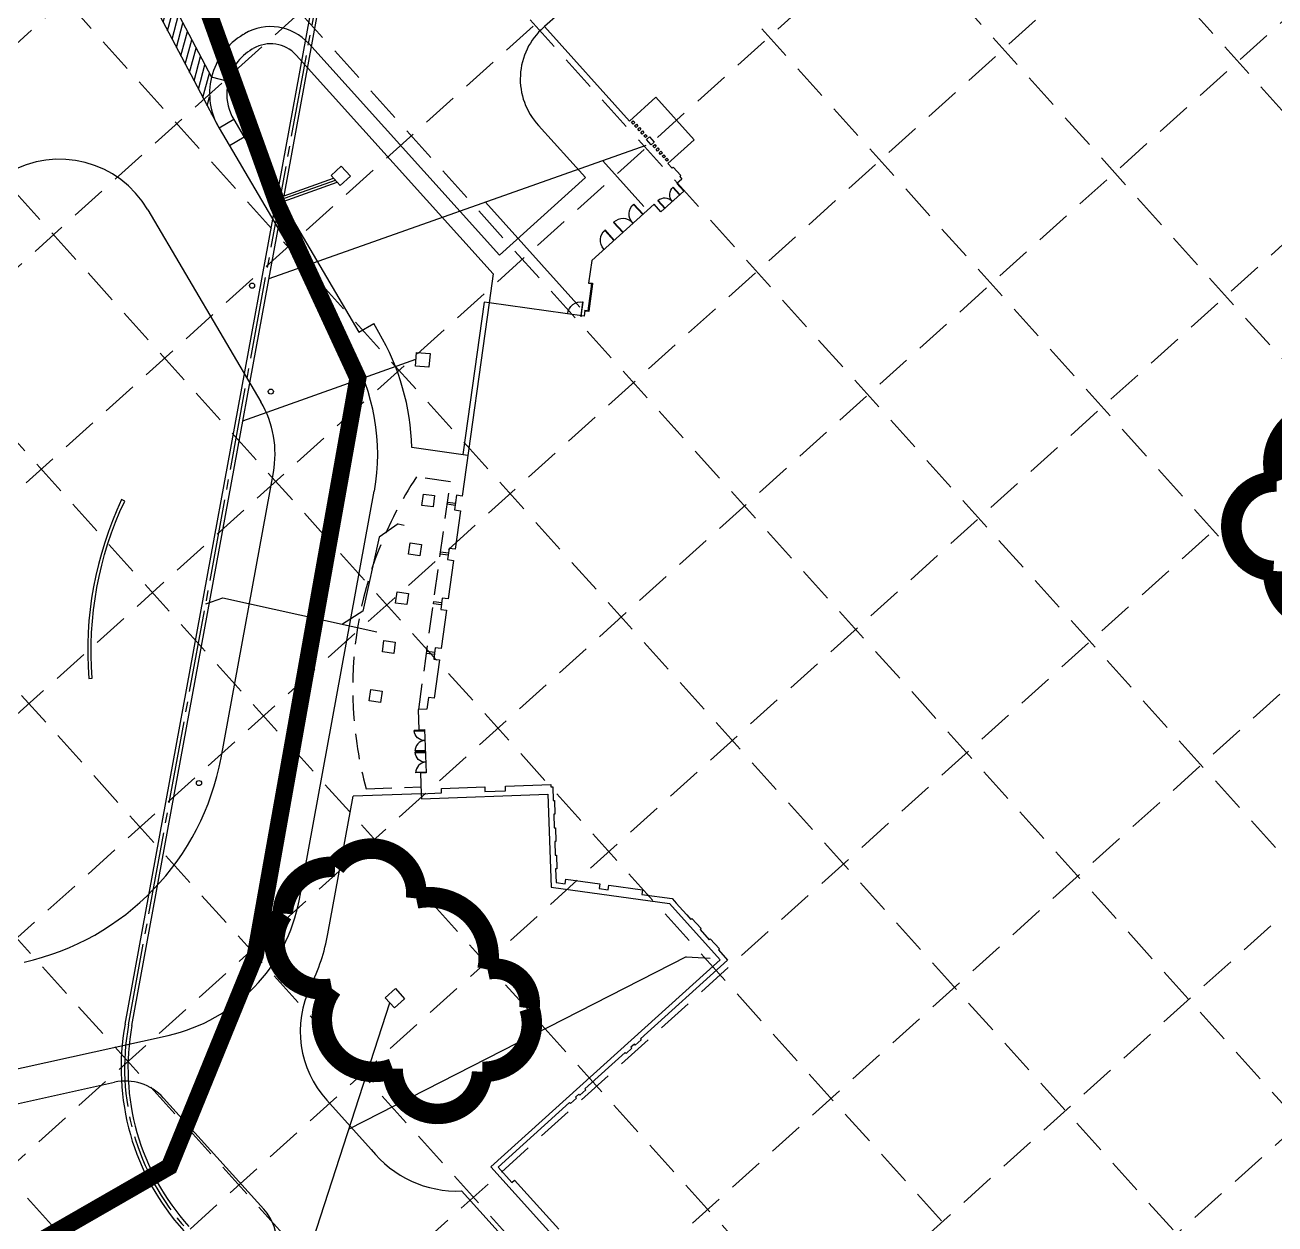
# Model space of a CAD drawing. Header units: inches. Extents: x 5194 to 8721, y 2249 to 5862.
# Drawn here: x 6508.7 to 6874, y 4544.9 to 4895.2 of the extents above; entities that cross this region are included whole.
import ezdxf

# ---------------------------------------------------------------- set-up
doc = ezdxf.new("R2010")
doc.units = ezdxf.units.IN
doc.header["$LTSCALE"] = 60
doc.header["$MEASUREMENT"] = 0
for name, pattern in [('03139 BASE$0$HIDDEN2', [0.1875, 0.125, -0.0625]), ('HIDDEN', [0.375, 0.25, -0.125]), ('MDASH', [0.375, 0.3, -0.075]), ('SCENT', [0.55, 0.4, -0.05, 0.05, -0.05])]:
    doc.linetypes.add(name, pattern=pattern)
for name, color, linetype in [('03139 BASE$0$A-CURB', 7, 'Continuous'), ('03139 BASE$0$A-Wall-Abov', 8, '03139 BASE$0$HIDDEN2'), ('03139 BASE$0$A1-FLOR-OUTLINE-NEW', 7, 'Continuous'), ('03139 BASE$0$AS-MOWSTRIP', 7, 'Continuous'), ('03139 BASE$0$CCURB', 7, 'Continuous'), ('03139 BASE$0$CSTRIPE', 8, 'Continuous'), ('03139 BASE$0$CWALK', 7, 'Continuous'), ('03139 BASE$0$DOORSWINGS', 7, 'Continuous'), ('03139 BASE$0$pinlet', 7, 'Continuous'), ('BASE', 7, 'Continuous'), ('COORD-CL', 7, 'Continuous'), ('dadiv', 7, 'MDASH'), ('grid', 254, 'HIDDEN'), ('Pstm', 7, 'Continuous'), ('pstmcl', 8, 'SCENT')]:
    doc.layers.add(name, color=color, linetype=linetype)

msp = doc.modelspace()

# ---------------------------------------------------------------- hatches: boundary and pattern name
at = {"layer": '03139 BASE$0$CSTRIPE'}
h = msp.add_hatch(dxfattribs=at)
h.set_pattern_fill('ANSI31', color=256, scale=15, angle=30, style=0)
h.paths.add_polyline_path([(6545.69, 4913.18, -0.171026), (6535.53, 4921.74), (6550.46, 4893.4), (6554.78, 4895.94)])
h.paths.add_polyline_path([(6554.78, 4895.94), (6550.46, 4893.4), (6564.53, 4866.72, -0.171026), (6563.21, 4879.95)])

# ---------------------------------------------------------------- linework, layer by layer
at = {"layer": '03139 BASE$0$A-CURB'}
msp.add_lwpolyline([(6537.83, 4756.13), (6536.93, 4756.56, 0.130537), (6527.33, 4704.3), (6528.33, 4704.37, -0.130617)], format="xyb", close=True, dxfattribs=at)
at = {"layer": '03139 BASE$0$A-Wall-Abov'}
msp.add_lwpolyline([(6623.76, 4695.28), (6633.03, 4761.79), (6623.13, 4763.17, 0.216685), (6608.41, 4672.05), (6624.4, 4672.62)], format="xyb", dxfattribs=at)
for points in [[(6634.42, 4754.86), (6632.11, 4755.18), (6632.2, 4755.84), (6634.51, 4755.52)], [(6632.4, 4740.33), (6630.08, 4740.66), (6630.18, 4741.32), (6632.49, 4740.99)], [(6630.37, 4725.81), (6628.06, 4726.13), (6628.15, 4726.79), (6630.46, 4726.47)], [(6628.34, 4711.28), (6626.03, 4711.6), (6626.13, 4712.26), (6628.44, 4711.94)]]:
    msp.add_lwpolyline(points, dxfattribs=at)
at = {"layer": '03139 BASE$0$A1-FLOR-OUTLINE-NEW'}
msp.add_lwpolyline([(6664.48, 4898.34), (6660.52, 4894.77), (6685.42, 4867.17), (6693.09, 4874.1), (6704.25, 4861.72), (6696.58, 4854.8), (6697.81, 4853.44), (6698.1, 4853.7), (6700.34, 4851.23), (6700.04, 4850.96), (6700.71, 4850.22), (6699.23, 4848.88), (6701.24, 4846.65), (6694.56, 4840.63), (6692.55, 4842.85), (6674.35, 4826.43), (6673.42, 4819.75), (6674.57, 4819.58), (6673.47, 4811.66), (6672.31, 4811.82), (6672.08, 4810.15), (6644.35, 4814.02), (6636.48, 4757.6), (6634.83, 4757.83), (6634.24, 4753.54), (6635.95, 4753.3), (6634.38, 4742.08), (6632.67, 4742.31), (6632.21, 4739.01), (6633.92, 4738.77), (6632.36, 4727.55), (6630.65, 4727.79), (6630.19, 4724.49), (6631.9, 4724.25), (6630.33, 4713.02), (6628.62, 4713.26), (6628.22, 4709.95), (6629.87, 4709.72), (6628.31, 4698.5), (6626.6, 4698.74), (6626.11, 4695.37), (6626.11, 4695.37), (6626.11, 4695.37), (6626.11, 4695.37), (6626.11, 4695.37), (6626.11, 4695.37), (6626.11, 4695.37), (6623.58, 4695.27), (6623.58, 4695.27), (6623.58, 4695.27), (6623.58, 4695.27), (6623.8, 4689.28), (6623.8, 4689.28), (6625.47, 4689.34), (6625.92, 4676.68), (6624.26, 4676.62), (6624.47, 4670.62), (6630.47, 4670.84), (6630.42, 4672.17), (6643.08, 4672.63), (6643.13, 4671.3), (6649.16, 4671.5), (6649.11, 4672.85), (6662.4, 4673.32), (6662.42, 4672.66), (6662.96, 4672.68), (6663.1, 4668.68), (6663.43, 4668.69), (6663.57, 4664.69), (6663.24, 4664.68), (6663.38, 4660.69), (6663.71, 4660.7), (6663.85, 4656.7), (6663.51, 4656.69), (6663.65, 4652.69), (6663.99, 4652.7), (6664.13, 4648.7), (6663.79, 4648.69), (6663.93, 4644.72), (6663.93, 4644.69), (6666.57, 4644.33), (6666.57, 4644.33), (6666.57, 4644.33), (6666.57, 4644.33), (6666.76, 4645.65), (6676.66, 4644.27), (6676.48, 4642.95), (6679.12, 4642.58), (6679.3, 4643.9), (6689.21, 4642.52), (6689.02, 4641.2), (6697.83, 4639.97), (6698.5, 4639.22), (6699.01, 4638.67), (6700.96, 4636.5), (6702.13, 4635.2), (6703.31, 4633.9), (6703.6, 4634.17), (6706.28, 4631.2), (6705.99, 4630.93), (6708.67, 4627.96), (6708.96, 4628.23), (6711.64, 4625.26), (6711.34, 4624.99), (6714.02, 4622.02), (6688.54, 4599.02), (6688.8, 4598.73), (6687.07, 4597.16), (6686.8, 4597.46), (6685.81, 4596.57), (6686.08, 4596.27), (6684.35, 4594.71), (6684.08, 4595), (6672.33, 4584.39), (6672.59, 4584.1), (6670.86, 4582.54), (6670.59, 4582.83), (6669.6, 4581.94), (6669.87, 4581.64), (6668.14, 4580.08), (6667.87, 4580.37), (6646.96, 4561.5), (6650.98, 4557.05), (6651.72, 4557.72), (6664.68, 4543.37)], dxfattribs=at)
at = {"layer": '03139 BASE$0$A1-FLOR-OUTLINE-NEW', "color": 7}
for points in [[(6685.99, 4866.79), (6686.48, 4867.24), (6686.93, 4866.74), (6686.43, 4866.3)], [(6686.88, 4865.8), (6687.38, 4866.25), (6687.82, 4865.75), (6687.33, 4865.31)], [(6687.77, 4864.81), (6688.27, 4865.26), (6688.72, 4864.76), (6688.22, 4864.32)], [(6688.67, 4863.82), (6689.16, 4864.27), (6689.61, 4863.77), (6689.11, 4863.33)], [(6689.56, 4862.83), (6690.06, 4863.28), (6690.5, 4862.78), (6690.01, 4862.34)], [(6690.33, 4861.73), (6691.2, 4862.51), (6692.54, 4861.03), (6691.67, 4860.25)], [(6692.24, 4859.86), (6692.74, 4860.31), (6693.18, 4859.81), (6692.69, 4859.37)], [(6693.13, 4858.87), (6693.63, 4859.32), (6694.08, 4858.82), (6693.58, 4858.38)], [(6694.03, 4857.88), (6694.52, 4858.33), (6694.97, 4857.83), (6694.47, 4857.39)], [(6694.92, 4856.89), (6695.42, 4857.34), (6695.86, 4856.84), (6695.37, 4856.4)], [(6695.81, 4855.9), (6696.31, 4856.35), (6696.76, 4855.85), (6696.26, 4855.41)]]:
    msp.add_lwpolyline(points, close=True, dxfattribs=at)
at = {"layer": '03139 BASE$0$A1-FLOR-OUTLINE-NEW'}
for points in [[(6673.47, 4811.66), (6673.31, 4811.68), (6674.41, 4819.61), (6674.57, 4819.58)], [(6673.42, 4819.75), (6673.44, 4819.91), (6674.6, 4819.75), (6674.57, 4819.58)], [(6672.29, 4811.66), (6672.31, 4811.82), (6673.47, 4811.66), (6673.45, 4811.5)], [(6624.66, 4754.87), (6625.12, 4758.18), (6628.42, 4757.72), (6627.96, 4754.41)], [(6620.82, 4740.6), (6621.29, 4743.9), (6624.59, 4743.44), (6624.13, 4740.14)], [(6616.99, 4726.33), (6617.45, 4729.63), (6620.75, 4729.17), (6620.29, 4725.87)], [(6613.15, 4712.05), (6613.61, 4715.35), (6616.91, 4714.89), (6616.45, 4711.59)], [(6609.31, 4697.78), (6609.77, 4701.08), (6613.08, 4700.62), (6612.62, 4697.32)]]:
    msp.add_lwpolyline(points, close=True, dxfattribs=at)
at = {"layer": '03139 BASE$0$AS-MOWSTRIP'}
for points in [[(6644.36, 4814.02), (6642.87, 4814.23), (6636.66, 4769.7)], [(6624.47, 4670.62), (6624.53, 4669.12), (6661.54, 4670.45), (6662.48, 4643.37), (6697.08, 4638.56), (6711.91, 4622.13), (6644.85, 4561.62), (6667.07, 4537)]]:
    msp.add_lwpolyline(points, dxfattribs=at)
at = {"layer": '03139 BASE$0$CCURB'}
for p, q in [((6572.49, 4892.44), (6572.88, 4892.67)), ((6660.26, 4894.54), (6660.53, 4894.78)), ((6591.62, 4889.79), (6647.37, 4828.02)), ((6565.4, 4865.06), (6603.49, 4800.33)), ((6672.5, 4850.69), (6658.79, 4865.88)), ((6647.37, 4828.02), (6672.5, 4850.69)), ((6544.62, 4841.23), (6577.63, 4785.12)), ((6565.98, 4681.13), (6581.28, 4764.49)), ((6588.9, 4639.82), (6610.79, 4759.07)), ((6358.49, 4557.55), (6550.52, 4600.03))]:
    msp.add_line(p, q, dxfattribs=at)
msp.add_lwpolyline([(6569.71, 4867.6), (6572.75, 4862.43)], dxfattribs=at)
for centre, radius, start, end in [((6582.64, 4875.21), 20, 120.4736, 166.2853), ((6580.49, 4879.74), 15, 42.0636, 120.4736), ((6673.44, 4879.49), 20, 131.2216, 222.9056), ((6582.64, 4875.21), 15, 144.4839, 210.4736), ((6518.76, 4826.02), 30, 30.4736, 120.4736), ((6551.78, 4769.9), 60, 349.5962, 30.4736), ((6551.78, 4769.9), 30, 349.5962, 30.4736), ((6492.21, 4694.67), 75, 282.4736, 349.5962), ((6539.72, 4648.85), 50, 282.4736, 349.5962)]:
    msp.add_arc(centre, radius, start, end, dxfattribs=at)
at = {"layer": '03139 BASE$0$CSTRIPE'}
for p, q in [((6535.53, 4921.74), (6565.4, 4865.06)), ((6545.69, 4913.18), (6563.21, 4879.95))]:
    msp.add_line(p, q, dxfattribs=at)
at = {"layer": '03139 BASE$0$CWALK'}
for p, q in [((6575.03, 4888.13), (6575.42, 4888.36)), ((6570.43, 4883.92), (6566.36, 4886.82)), ((6568.07, 4878.76), (6563.21, 4879.95)), ((6569.71, 4867.6), (6565.4, 4865.06)), ((6572.75, 4862.43), (6568.44, 4859.89)), ((6612.11, 4805.4), (6610.6, 4807.97)), ((6638.15, 4769.49), (6621.75, 4771.78)), ((6597.21, 4629.72), (6604.59, 4669.91)), ((6624.47, 4670.62), (6604.59, 4669.91)), ((6333.1, 4541.7), (6534.81, 4586.32)), ((6578.47, 4549.27), (6549.19, 4581.72)), ((6609.86, 4566.72), (6596.87, 4581.12)), ((6636.31, 4554.57), (6658.86, 4529.59))]:
    msp.add_line(p, q, dxfattribs=at)
for points in [[(6587.91, 4886.44), (6645.55, 4822.57), (6644.36, 4814.02)], [(6572.75, 4862.43), (6606.29, 4805.44), (6610.6, 4807.97)]]:
    msp.add_lwpolyline(points, dxfattribs=at)
for points in [[(6566.05, 4880.58, 0, 0.52, 0), (6566.68, 4882.05, 0, 0, 0), (6567.51, 4884, 0, 0, 0)], [(6568.16, 4865.45, 0, 0.52, 0), (6568.98, 4864.07, 0, 0, 0), (6570.05, 4862.24, 0, 0, 0)]]:
    msp.add_lwpolyline(points, format="xyseb", dxfattribs=at)
for centre, radius, start, end in [((6580.49, 4879.74), 10, 42.0636, 120.4736), ((6582.64, 4875.21), 15, 120.4736, 144.4839), ((6582.64, 4875.21), 20, 166.2853, 210.4736), ((6551.78, 4769.9), 70, 1.5352, 30.4736), ((6538.2, 4640.55), 60, 334.0835, 349.5962), ((6619.14, 4601.22), 30, 154.0835, 222.0636), ((6538.05, 4571.67), 15, 42.0636, 102.4736), ((6634.88, 4586.31), 31.77, 218.0695, 272.5842), ((6567.34, 4539.22), 15, 312.0636, 42.0636)]:
    msp.add_arc(centre, radius, start, end, dxfattribs=at)
at = {"layer": '03139 BASE$0$DOORSWINGS'}
for points in [[(6697.9, 4843.66, 0.412782), (6693.67, 4843.87, 0.792387)], [(6697.9, 4843.66, -0.412782), (6698.12, 4847.88, -0.792387)], [(6686.31, 4837.34, -0.431172), (6686.65, 4842.91, -0.792387)], [(6686.31, 4837.34, 0.431172), (6680.74, 4837.57, 0.792387)], [(6667.32, 4810.93, -0.431172), (6671.8, 4814.24, -0.792387)]]:
    msp.add_lwpolyline(points, format="xyb", dxfattribs=at)
for points in [[(6700.13, 4845.66), (6698.12, 4847.88), (6698.01, 4847.79), (6700.02, 4845.56)], [(6689.34, 4839.95), (6686.66, 4842.92), (6686.56, 4842.82), (6689.24, 4839.85)], [(6695.68, 4841.64), (6693.67, 4843.86), (6693.78, 4843.96), (6695.79, 4841.74)], [(6683.4, 4834.59), (6680.73, 4837.56), (6680.83, 4837.66), (6683.51, 4834.69)], [(6671.26, 4810.27), (6671.82, 4814.24), (6671.67, 4814.26), (6671.12, 4810.29)], [(6625.47, 4689.17), (6622.47, 4689.06), (6622.48, 4688.92), (6625.48, 4689.03)], [(6625.69, 4683.18), (6622.69, 4683.07), (6622.68, 4683.21), (6625.68, 4683.32)], [(6625.7, 4682.84), (6622.7, 4682.73), (6622.71, 4682.59), (6625.7, 4682.7)], [(6625.92, 4676.85), (6622.92, 4676.74), (6622.91, 4676.88), (6625.91, 4676.99)]]:
    msp.add_lwpolyline(points, close=True, dxfattribs=at)
for points in [[(6689.34, 4839.95), (6686.66, 4842.92)], [(6671.22, 4809.94), (6671.77, 4813.91)]]:
    msp.add_lwpolyline(points, dxfattribs=at)
at = {"layer": '03139 BASE$0$DOORSWINGS', "elevation": -2.33}
for points in [[(6677.89, 4829.75, -0.431172), (6678.24, 4835.32, -0.792387)], [(6625.56, 4686.17, -0.412782), (6622.47, 4689.06, -0.792387)], [(6625.56, 4686.17, 0.412782), (6622.69, 4683.07, 0.792387)], [(6625.79, 4679.84, -0.412782), (6622.7, 4682.73, -0.792387)], [(6625.79, 4679.84, 0.412782), (6622.92, 4676.74, 0.792387)]]:
    msp.add_lwpolyline(points, format="xyb", dxfattribs=at)
msp.add_lwpolyline([(6680.93, 4832.36), (6678.25, 4835.33), (6678.14, 4835.23), (6680.82, 4832.26)], close=True, dxfattribs=at)
msp.add_lwpolyline([(6680.93, 4832.36), (6678.25, 4835.33)], dxfattribs=at)
at = {"layer": '03139 BASE$0$pinlet', "color": 5}
for points in [[(6598.13, 4851.29), (6601.08, 4853.99), (6603.78, 4851.03), (6600.83, 4848.33)], [(6623.12, 4799.54), (6627.11, 4799.2), (6626.77, 4795.22), (6622.78, 4795.56)], [(6616.95, 4613.68), (6619.63, 4610.7), (6616.65, 4608.03), (6613.98, 4611)]]:
    msp.add_lwpolyline(points, close=True, dxfattribs=at)
at = {"layer": 'BASE', "color": 170, "const_width": 6}
for points in [[(6924.24, 4754.96, 0.520567), (6924.24, 4754.96, 0.765195), (6933.45, 4778.63, 0.417879), (6919.81, 4794, 0.6649), (6897.89, 4779.59, 0.744833), (6874.52, 4761.85, 0.975642), (6873.57, 4735.68, 0.520567), (6892.11, 4721.86, 0.520567), (6903.46, 4734.12, 0.540264), (6924.24, 4754.96)], [(6623.02, 4640.03, 0.520567), (6623.02, 4640.03, 0.765195), (6599.35, 4649.25, 0.417879), (6583.99, 4635.6, 0.6649), (6598.39, 4613.69, 0.744833), (6616.14, 4590.31, 0.975642), (6642.31, 4589.37, 0.520567), (6656.12, 4607.91, 0.520567), (6643.87, 4619.26, 0.540264), (6623.02, 4640.03)]]:
    msp.add_lwpolyline(points, format="xyb", close=True, dxfattribs=at)
at = {"layer": 'COORD-CL'}
for centre in [(6575.06, 4819.07), (6580.54, 4788.12), (6559.54, 4673.73)]:
    msp.add_circle(centre, 0.75, dxfattribs=at)
at = {"layer": 'dadiv', "const_width": 5}
msp.add_lwpolyline([(6140.9, 3881.75), (6514.84, 4218.46), (6435.32, 4306.78), (6440.6, 4381.75), (6391.15, 4469.86), (6550.88, 4561.66), (6575.98, 4623.27), (6605.99, 4792.02), (6582.63, 4842.5), (6534.24, 4977.07), (6794.46, 5133.36), (6758.61, 5193.39), (6073.02, 4783.48), (5805.91, 4626.19), (5881.06, 4532.62), (5709.71, 4434.25), (5852.33, 4231.1), (6107.28, 3906.09)], close=True, dxfattribs=at)
at = {"layer": 'grid', "color": 252, "linetype": 'HIDDEN', "lineweight": 0, "ltscale": 0.7}
for p, q in [((6311.25, 5497.4), (8324.24, 3262.34)), ((6275.2, 5464.94), (8288.19, 3229.87)), ((6239.15, 5432.47), (8252.14, 3197.41)), ((6203.1, 5400), (8216.09, 3164.94)), ((6167.05, 5367.53), (8180.04, 3132.47)), ((7025.54, 5357.45), (5763.31, 4220.63)), ((6131, 5335.07), (8143.99, 3100)), ((7057.77, 5320.97), (5795.89, 4184.46)), ((6094.95, 5302.6), (8107.94, 3067.54)), ((7090.24, 5284.92), (5828.35, 4148.41)), ((6058.91, 5270.13), (8071.89, 3035.07)), ((7122.71, 5248.87), (5860.82, 4112.36)), ((6022.86, 5237.66), (8035.84, 3002.6)), ((7155.18, 5212.82), (5893.29, 4076.31)), ((5986.81, 5205.2), (7999.79, 2970.13)), ((7187.64, 5176.77), (5925.76, 4040.26)), ((5950.76, 5172.73), (7963.75, 2937.67)), ((7220.11, 5140.72), (5958.22, 4004.21)), ((7252.58, 5104.67), (5990.69, 3968.16)), ((7285.05, 5068.62), (6023.16, 3932.12)), ((7317.51, 5032.57), (6055.63, 3896.07)), ((7349.98, 4996.52), (6088.09, 3860.02))]:
    msp.add_line(p, q, dxfattribs=at)
at = {"layer": 'Pstm', "color": 5}
for p, q in [((6537.96, 4603.27), (6595.55, 4916.94)), ((6584.44, 4845.36), (6596.95, 4913.51)), ((6690.12, 4860.02), (6579.97, 4821.03)), ((6689.55, 4842.23), (6677.54, 4855.57)), ((6584.13, 4843.66), (6599.95, 4849.29)), ((6584.44, 4845.36), (6598.86, 4850.49)), ((6539.93, 4602.91), (6584.13, 4843.66)), ((6670.87, 4812.75), (6643.24, 4843.43)), ((6572.36, 4779.54), (6622.95, 4797.55)), ((6617.76, 4749.46), (6612.19, 4745.59)), ((6617.76, 4749.46), (6619.51, 4749.07)), ((6612.19, 4745.59), (6607.4, 4723.94)), ((6561.52, 4726.06), (6566.54, 4727.85)), ((6566.54, 4727.85), (6611.55, 4717.9)), ((6607.4, 4723.94), (6601.44, 4720.14)), ((6701.91, 4622.98), (6603.38, 4572.64)), ((6701.91, 4622.98), (6708.97, 4622.61)), ((6583.9, 4512.45), (6615.32, 4609.51))]:
    msp.add_line(p, q, dxfattribs=at)
for radius in [71, 69]:
    msp.add_arc((6607.79, 4590.45), radius, 169.5962, 222.0636, dxfattribs=at)
at = {"layer": 'pstmcl', "color": 5}
for p, q in [((6538.94, 4603.09), (6599.53, 4933.08)), ((6583.2, 4844.12), (6599.4, 4849.89))]:
    msp.add_line(p, q, dxfattribs=at)
msp.add_arc((6607.79, 4590.45), 70, 169.5962, 222.0636, dxfattribs=at)

doc.saveas('drawing.dxf')
